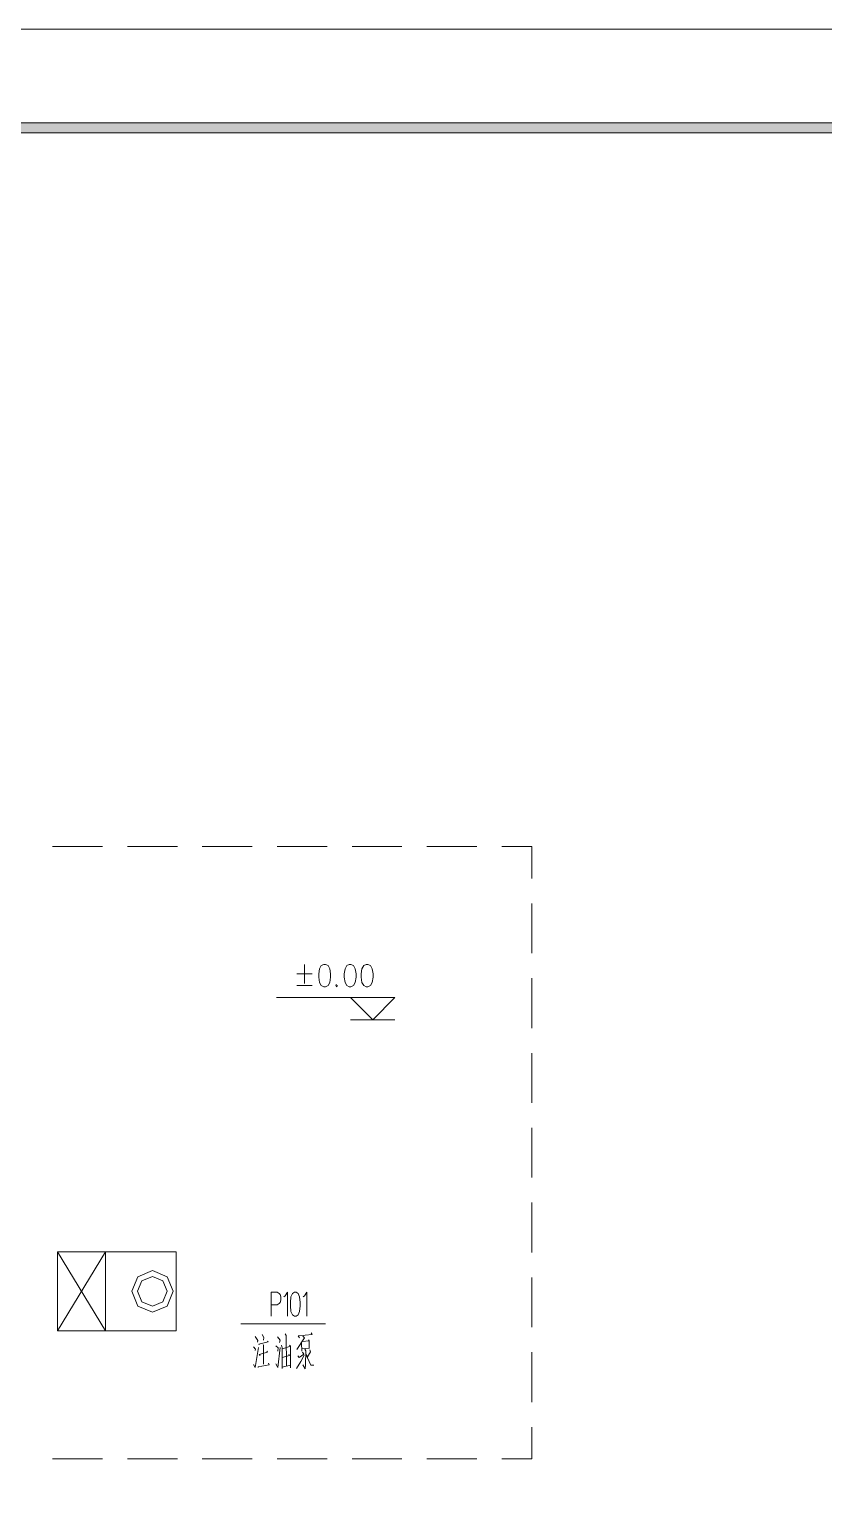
# Model space of a CAD drawing. Header units: millimetres. Extents: x 210 to 63265, y -7201 to 22496.
# Drawn here: x 55222 to 59244, y 15126 to 22496 of the extents above; entities that cross this region are included whole.
import ezdxf

# ---------------------------------------------------------------- set-up
doc = ezdxf.new("R2010")
doc.units = ezdxf.units.MM

msp = doc.modelspace()

# ---------------------------------------------------------------- hatches: boundary and pattern name
h = msp.add_hatch(color=0)
h.dxf.hatch_style = 2
h.paths.add_polyline_path([(62790.1, 22021.1), (62740, 21971.2), (22493.6, 21971.2), (22443.5, 22021.1)])

# ---------------------------------------------------------------- linework, layer by layer
at = {"color": 0, "lineweight": 0}
for points in [[(21218.6, -7201.3), (21218.6, 22496), (63265, 22496), (63265, -7201.3)], [(62790.1, 22021.1), (62740, 21971.2), (22493.6, 21971.2), (22443.5, 22021.1)], [(56713.4, 17760.7), (56700.5, 17755.4), (56692.1, 17739.3), (56687.8, 17712.6), (56687.8, 17696.5), (56692.1, 17669.7), (56700.5, 17653.6), (56713.4, 17648.2), (56722, 17648.2), (56734.9, 17653.6), (56743.5, 17669.7), (56747.8, 17696.5), (56747.8, 17712.6), (56743.5, 17739.3), (56734.9, 17755.4), (56722, 17760.7)], [(56842, 17760.7), (56829.2, 17755.4), (56820.6, 17739.3), (56816.3, 17712.6), (56816.3, 17696.5), (56820.6, 17669.7), (56829.2, 17653.6), (56842, 17648.2), (56850.6, 17648.2), (56863.5, 17653.6), (56872.1, 17669.7), (56876.4, 17696.5), (56876.4, 17712.6), (56872.1, 17739.3), (56863.5, 17755.4), (56850.6, 17760.7)], [(56927.7, 17760.7), (56914.8, 17755.4), (56906.3, 17739.3), (56902, 17712.6), (56902, 17696.5), (56906.3, 17669.7), (56914.8, 17653.6), (56927.7, 17648.2), (56936.3, 17648.2), (56949.2, 17653.6), (56957.8, 17669.7), (56962.1, 17696.5), (56962.1, 17712.6), (56957.8, 17739.3), (56949.2, 17755.4), (56936.3, 17760.7)], [(55740.9, 16105.8), (55771.7, 16180), (55846, 16210.8), (55920.2, 16180), (55951, 16105.8), (55920.2, 16031.5), (55846, 16000.8), (55771.7, 16031.5)], [(55740.9, 16105.8), (55771.7, 16180), (55846, 16210.8), (55920.2, 16180), (55951, 16105.8), (55920.2, 16031.5), (55846, 16000.8), (55771.7, 16031.5)], [(55740.9, 16105.8), (55771.7, 16180), (55846, 16210.8), (55920.2, 16180), (55951, 16105.8), (55920.2, 16031.5), (55846, 16000.8), (55771.7, 16031.5)], [(55740.9, 16105.8), (55771.7, 16180), (55846, 16210.8), (55920.2, 16180), (55951, 16105.8), (55920.2, 16031.5), (55846, 16000.8), (55771.7, 16031.5)], [(55770.8, 16105.8), (55792.8, 16158.7), (55846, 16180.7), (55898.9, 16158.7), (55920.9, 16105.8), (55898.9, 16052.7), (55846, 16030.8), (55792.8, 16052.7)], [(55770.8, 16105.8), (55792.8, 16158.7), (55846, 16180.7), (55898.9, 16158.7), (55920.9, 16105.8), (55898.9, 16052.7), (55846, 16030.8), (55792.8, 16052.7)], [(55770.8, 16105.8), (55792.8, 16158.7), (55846, 16180.7), (55898.9, 16158.7), (55920.9, 16105.8), (55898.9, 16052.7), (55846, 16030.8), (55792.8, 16052.7)], [(55770.8, 16105.8), (55792.8, 16158.7), (55846, 16180.7), (55898.9, 16158.7), (55920.9, 16105.8), (55898.9, 16052.7), (55846, 16030.8), (55792.8, 16052.7)], [(56544.2, 16032.4), (56544.2, 16049.4), (56546.7, 16078.1), (56554.4, 16095.2), (56564.8, 16101), (56572.4, 16101), (56582.6, 16095.2), (56590.3, 16078.1), (56593, 16049.4), (56593, 16032.4), (56590.3, 16003.8), (56582.6, 15986.6), (56572.4, 15980.9), (56564.8, 15980.9), (56554.4, 15986.6), (56546.7, 16003.8)], [(56539.2, 15833.9), (56544.4, 15827.6)]]:
    msp.add_lwpolyline(points, close=True, dxfattribs=at)
for points in [[(55340.9, 18357.3), (55593.4, 18357.3)], [(55719.7, 18357.3), (55972.1, 18357.3)], [(56098.4, 18357.3), (56350.8, 18357.3)], [(56477.1, 18357.3), (56729.5, 18357.3)], [(56855.8, 18357.3), (57108.2, 18357.3)], [(57234.5, 18357.3), (57486.9, 18357.3)], [(57613.2, 18357.3), (57765.7, 18357.3)], [(57765.7, 18357.3), (57765.7, 18196)], [(57765.7, 18069.9), (57765.7, 17817.3)], [(56576.4, 17712.6), (56653.5, 17712.6)], [(56614.8, 17760.7), (56614.8, 17664.3)], [(57765.7, 17691.1), (57765.7, 17438.5)], [(56576.4, 17653.6), (56653.5, 17653.6)], [(56777.8, 17658.9), (56773.5, 17653.6), (56777.8, 17648.2), (56782.1, 17653.6)], [(57073, 17593.3), (56473, 17593.3)], [(56960.5, 17480.8), (56847.9, 17593.3)], [(56960.5, 17480.8), (57073, 17593.3)], [(57073, 17480.8), (56847.9, 17480.8)], [(57765.7, 17312.4), (57765.7, 17060)], [(57765.7, 16933.7), (57765.7, 16681.3)], [(57765.7, 16555), (57765.7, 16302.6)], [(55366, 16305.8), (55965.8, 16305.8)], [(55366, 16305.8), (55965.8, 16305.8)], [(55607.7, 16305.8), (55366, 15905.8)], [(55607.7, 15905.8), (55366, 16305.8)], [(55607.7, 16305.8), (55366, 15905.8)], [(55607.7, 15905.8), (55366, 16305.8)], [(55366, 15905.8), (55366, 16305.8)], [(55366, 15905.8), (55366, 16305.8)], [(55366, 16305.8), (55965.8, 16305.8)], [(55366, 16305.8), (55965.8, 16305.8)], [(55607.7, 15905.8), (55366, 16305.8)], [(55607.7, 16305.8), (55366, 15905.8)], [(55607.7, 15905.8), (55366, 16305.8)], [(55607.7, 16305.8), (55366, 15905.8)], [(55366, 16305.8), (55366, 15905.8)], [(55366, 16305.8), (55366, 15905.8)], [(55607.7, 15905.8), (55607.7, 16305.8)], [(55607.7, 15905.8), (55607.7, 16305.8)], [(55607.7, 16305.8), (55607.7, 15905.8)], [(55607.7, 16305.8), (55607.7, 15905.8)], [(55965.8, 16305.8), (55965.8, 15905.8)], [(55965.8, 16305.8), (55965.8, 15910.8)], [(55965.8, 15905.8), (55965.8, 16305.8)], [(55965.8, 15905.8), (55965.8, 16300.8)], [(57765.7, 16176.3), (57765.7, 15923.8)], [(56446.5, 15980.9), (56446.5, 16101), (56477.3, 16101), (56487.7, 16095.2), (56492.7, 16089.5), (56495.3, 16078.1), (56495.3, 16060.9), (56492.7, 16049.4), (56487.7, 16043.7), (56477.3, 16038.2), (56446.5, 16038.2)], [(56510.7, 16078.1), (56518.4, 16083.8), (56528.8, 16101), (56528.8, 15980.9)], [(56608.4, 16078.1), (56616.1, 16083.8), (56626.5, 16101), (56626.5, 15980.9)], [(56722.4, 15941), (56293.2, 15941)], [(55366, 15905.8), (55965.8, 15905.8)], [(55366, 15905.8), (55965.8, 15905.8)], [(55366, 15905.8), (55965.8, 15905.8)], [(55366, 15905.8), (55965.8, 15905.8)], [(56366, 15876.3), (56379.1, 15857.5), (56378.2, 15848)], [(56386.8, 15835.5), (56385.1, 15838.5), (56430.9, 15849.6), (56427.5, 15854.3)], [(56410.2, 15871.6), (56401.6, 15887.4)], [(56410.2, 15871.6), (56407.5, 15859.1)], [(56479.4, 15874.8), (56491.6, 15859.1), (56489.1, 15846.4)], [(56517.5, 15890.6), (56522.7, 15882.7), (56523.6, 15726.7)], [(56607.7, 15879.5), (56614.7, 15870), (56577.3, 15811.9)], [(56583.4, 15881.1), (56653.5, 15887.4), (56648.3, 15895.2)], [(56583.4, 15881.1), (56590.3, 15870)], [(56638.8, 15855.9), (56603.4, 15852.6)], [(56635.4, 15860.5), (56638.8, 15855.9)], [(56639.7, 15855.9), (56635.4, 15860.5)], [(56639.7, 15855.9), (56638.8, 15816.5)], [(56366.9, 15813.3), (56356.5, 15824.4)], [(56358.1, 15734.6), (56365.1, 15720.4), (56382.5, 15821.2)], [(56366.9, 15813.3), (56366, 15805.4)], [(56390.3, 15780.4), (56386.8, 15786.6), (56427.5, 15797.5), (56424.9, 15802.4)], [(56407.5, 15833.9), (56405.9, 15836.9)], [(56407.5, 15833.9), (56407.5, 15737.8)], [(56482.1, 15819.7), (56469.9, 15830.6)], [(56480.3, 15720.4), (56491.6, 15821.2)], [(56482.1, 15819.7), (56481.2, 15802.4)], [(56502.9, 15819.7), (56498.6, 15833.9)], [(56539.2, 15780.4), (56502, 15770.9)], [(56544.4, 15827.6), (56544.4, 15718.8), (56544.4, 15731.5), (56502.9, 15722.1)], [(56502.9, 15819.7), (56502.9, 15715.8)], [(56544.4, 15827.6), (56503.8, 15814.9)], [(56539.2, 15780.4), (56536.7, 15788.2)], [(56587.7, 15770.9), (56612, 15788.2), (56605.9, 15797.5), (56612.9, 15783.4), (56596.4, 15750.3), (56574.8, 15715.8)], [(56587.7, 15770.9), (56581.7, 15778.8)], [(56601.6, 15802.4), (56600.7, 15844.8)], [(56602.5, 15814.9), (56639.7, 15818.1)], [(56621.5, 15804), (56620.6, 15734.6), (56619, 15712.6), (56607.7, 15733)], [(56621.5, 15804), (56617.2, 15813.3)], [(56643.1, 15810.2), (56645.8, 15799.2), (56630.9, 15773.9), (56622.4, 15788.2), (56647.4, 15731.5), (56662.3, 15731.5)], [(57765.7, 15797.5), (57765.7, 15545.1)], [(56380.7, 15723.7), (56437, 15733), (56433.6, 15742.4)], [(56380.7, 15723.7), (56381.6, 15720.4)], [(56480.3, 15720.4), (56470.8, 15739.4)], [(57765.7, 15418.8), (57765.7, 15257.6)], [(55340.9, 15257.6), (55593.4, 15257.6)], [(55719.7, 15257.6), (55972.1, 15257.6)], [(56098.4, 15257.6), (56350.8, 15257.6)], [(56477.1, 15257.6), (56729.5, 15257.6)], [(56855.8, 15257.6), (57108.2, 15257.6)], [(57234.5, 15257.6), (57486.9, 15257.6)], [(57613.2, 15257.6), (57765.7, 15257.6)]]:
    msp.add_lwpolyline(points, dxfattribs=at)

doc.saveas('drawing.dxf')
